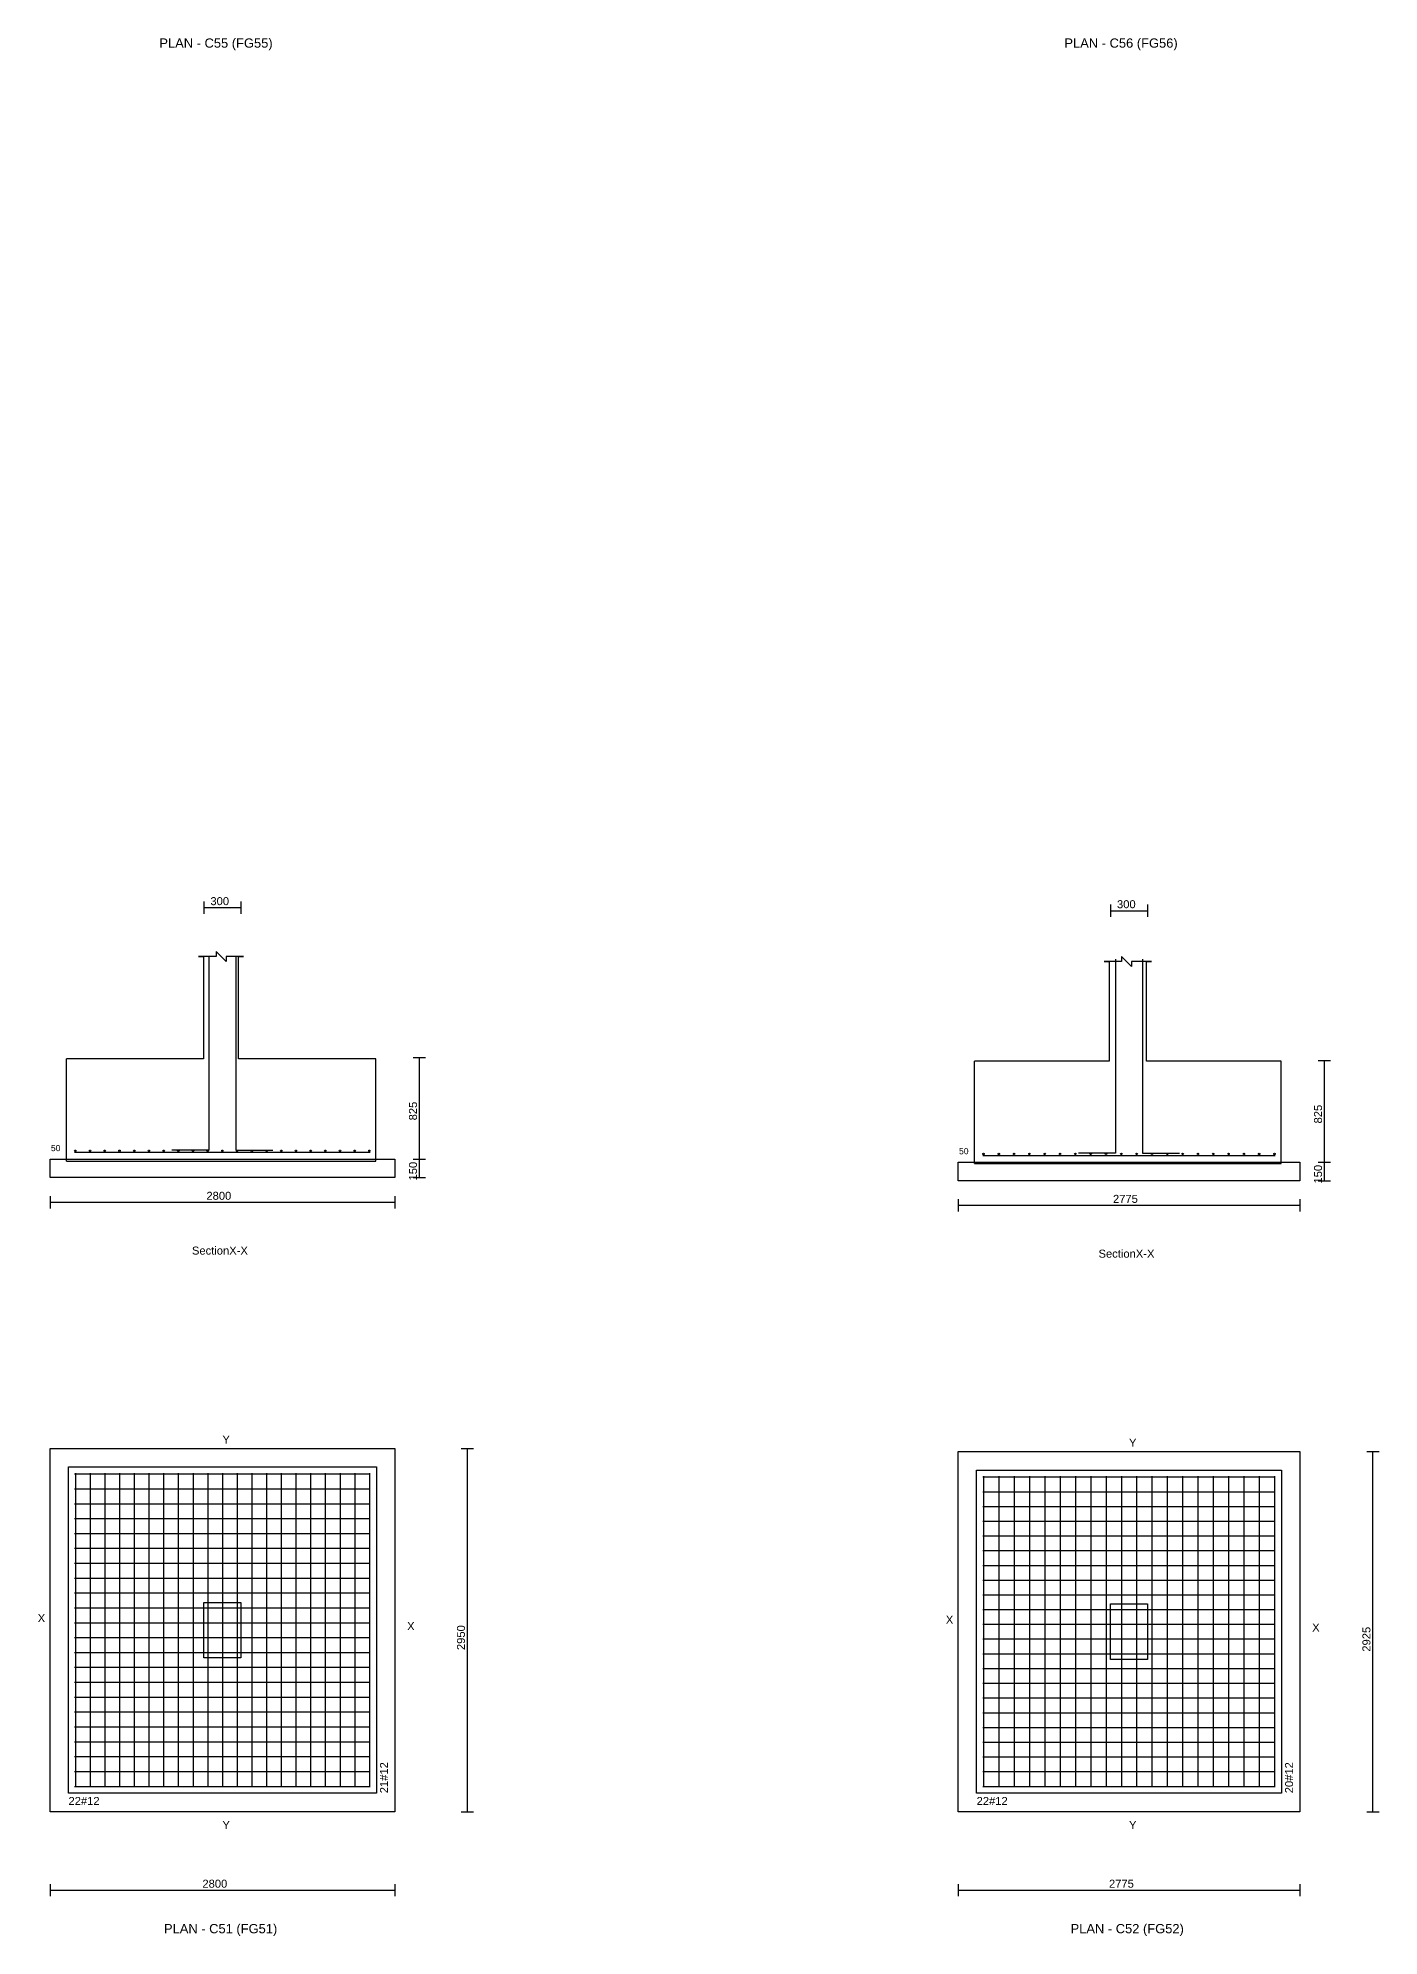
# Model space of a CAD drawing. Extents: x 0 to 27, y -1 to 285.
# Drawn here: x 15 to 25.89, y 183.09 to 198.51 of the extents above; entities that cross this region are included whole.
import ezdxf
from ezdxf.enums import TextEntityAlignment as Align

# ---------------------------------------------------------------- set-up
doc = ezdxf.new("R2010")
doc.units = 0
for name, color, linetype in [('Bottom_Cover', 7, 'CONTINUOUS'), ('Column_Bars', 4, 'CONTINUOUS'), ('Column_Dimension', 7, 'CONTINUOUS'), ('Columns', 4, 'CONTINUOUS'), ('dim_all', 7, 'CONTINUOUS'), ('Footing_Plan', 7, 'CONTINUOUS'), ('PCC', 2, 'CONTINUOUS'), ('PCC_Depth', 7, 'CONTINUOUS'), ('Pcc_Plan', 2, 'CONTINUOUS'), ('Plan', 7, 'CONTINUOUS'), ('Plan_Rf_Xdir', 1, 'CONTINUOUS'), ('Plan_Rf_Ydir', 3, 'CONTINUOUS'), ('Section', 2, 'CONTINUOUS'), ('SectionName', 3, 'CONTINUOUS'), ('Sectn_Rf_Xdir', 1, 'CONTINUOUS'), ('Sectn_Rf_Ydir', 3, 'CONTINUOUS'), ('Total_Depth', 7, 'CONTINUOUS'), ('X_Dimension', 7, 'CONTINUOUS')]:
    doc.layers.add(name, color=color, linetype=linetype)
doc.styles.add('STRUDS_Arial', font='ARIAL.TTF', dxfattribs={"height": 0.04})

msp = doc.modelspace()

# ---------------------------------------------------------------- linework, layer by layer
at = {"layer": 'Column_Bars'}
for p, q in [((16.39, 191.05), (16.39, 189.474)), ((16.61, 191.05), (16.61, 189.474)), ((23.7525, 191.025), (23.7525, 189.449)), ((23.9725, 191.025), (23.9725, 189.449)), ((16.39, 189.474), (16.09, 189.474)), ((16.61, 189.474), (16.91, 189.474)), ((23.7525, 189.449), (23.4525, 189.449)), ((23.9725, 189.449), (24.2725, 189.449))]:
    msp.add_line(p, q, dxfattribs=at)
at = {"layer": 'Columns'}
for p, q in [((16.35, 185.35), (16.35, 185.8)), ((16.35, 185.8), (16.65, 185.8)), ((16.65, 185.8), (16.65, 185.35)), ((23.7125, 185.337), (23.7125, 185.788)), ((23.7125, 185.788), (24.0125, 185.788)), ((24.0125, 185.788), (24.0125, 185.337)), ((16.65, 185.35), (16.35, 185.35)), ((24.0125, 185.337), (23.7125, 185.337))]:
    msp.add_line(p, q, dxfattribs=at)
at = {"layer": 'dim_all'}
for p, q in [((16.35, 191.493), (16.35, 191.393)), ((16.65, 191.493), (16.65, 191.393)), ((23.7125, 191.468), (23.7125, 191.368)), ((24.0125, 191.468), (24.0125, 191.368)), ((16.35, 191.443), (16.65, 191.443)), ((23.7125, 191.418), (24.0125, 191.418)), ((18.05, 190.225), (18.15, 190.225)), ((18.1, 189.4), (18.1, 190.225)), ((25.4, 190.2), (25.5, 190.2)), ((25.45, 189.375), (25.45, 190.2)), ((18.05, 189.4), (18.15, 189.4)), ((18.05, 189.4), (18.15, 189.4)), ((18.1, 189.25), (18.1, 189.4)), ((25.4, 189.375), (25.5, 189.375)), ((25.4, 189.375), (25.5, 189.375)), ((25.45, 189.225), (25.45, 189.375)), ((18.05, 189.25), (18.15, 189.25)), ((25.4, 189.225), (25.5, 189.225)), ((15.1, 189.1), (15.1, 189)), ((15.1, 189.05), (17.9, 189.05)), ((17.9, 189.1), (17.9, 189)), ((22.475, 189.075), (22.475, 188.975)), ((22.475, 189.025), (25.25, 189.025)), ((25.25, 189.075), (25.25, 188.975)), ((18.4397, 187.05), (18.5397, 187.05)), ((18.4897, 184.1), (18.4897, 187.05)), ((25.7931, 187.025), (25.8931, 187.025)), ((25.8431, 184.1), (25.8431, 187.025)), ((18.4397, 184.1), (18.5397, 184.1)), ((25.7931, 184.1), (25.8931, 184.1)), ((15.1, 183.513), (15.1, 183.413)), ((15.1, 183.463), (17.9, 183.463)), ((17.9, 183.513), (17.9, 183.413)), ((22.475, 183.513), (22.475, 183.413)), ((22.475, 183.463), (25.25, 183.463)), ((25.25, 183.513), (25.25, 183.413))]:
    msp.add_line(p, q, dxfattribs=at)
at = {"layer": 'Footing_Plan'}
for p, q in [((15.25, 184.25), (15.25, 186.9)), ((15.25, 186.9), (17.75, 186.9)), ((17.75, 186.9), (17.75, 184.25)), ((22.625, 184.25), (22.625, 186.875)), ((22.625, 186.875), (25.1, 186.875)), ((25.1, 186.875), (25.1, 184.25)), ((17.75, 184.25), (15.25, 184.25)), ((25.1, 184.25), (22.625, 184.25))]:
    msp.add_line(p, q, dxfattribs=at)
at = {"layer": 'PCC'}
for p, q in [((15.1, 189.25), (15.1, 189.4)), ((15.1, 189.4), (17.9, 189.4)), ((15.1, 189.25), (15.1, 189.4)), ((15.1, 189.4), (17.9, 189.4)), ((17.9, 189.4), (17.9, 189.25)), ((17.9, 189.4), (17.9, 189.25)), ((22.475, 189.225), (22.475, 189.375)), ((22.475, 189.375), (25.25, 189.375)), ((22.475, 189.225), (22.475, 189.375)), ((22.475, 189.375), (25.25, 189.375)), ((25.25, 189.375), (25.25, 189.225)), ((25.25, 189.375), (25.25, 189.225)), ((17.9, 189.25), (15.1, 189.25)), ((17.9, 189.25), (15.1, 189.25)), ((25.25, 189.225), (22.475, 189.225)), ((25.25, 189.225), (22.475, 189.225))]:
    msp.add_line(p, q, dxfattribs=at)
at = {"layer": 'Pcc_Plan'}
for p, q in [((15.1, 184.1), (15.1, 187.05)), ((15.1, 187.05), (17.9, 187.05)), ((17.9, 187.05), (17.9, 184.1)), ((22.475, 184.1), (22.475, 187.025)), ((22.475, 187.025), (25.25, 187.025)), ((25.25, 187.025), (25.25, 184.1)), ((17.9, 184.1), (15.1, 184.1)), ((25.25, 184.1), (22.475, 184.1))]:
    msp.add_line(p, q, dxfattribs=at)
at = {"layer": 'Plan_Rf_Xdir'}
for p, q in [((15.3, 186.844), (17.7, 186.844)), ((15.3, 186.723), (17.7, 186.723)), ((22.675, 186.819), (25.05, 186.819)), ((22.675, 186.699), (25.05, 186.699)), ((15.3, 186.602), (17.7, 186.602)), ((22.675, 186.58), (25.05, 186.58)), ((15.3, 186.481), (17.7, 186.481)), ((22.675, 186.46), (25.05, 186.46)), ((15.3, 186.36), (17.7, 186.36)), ((15.3, 186.24), (17.7, 186.24)), ((22.675, 186.34), (25.05, 186.34)), ((22.675, 186.221), (25.05, 186.221)), ((15.3, 186.119), (17.7, 186.119)), ((22.675, 186.101), (25.05, 186.101)), ((15.3, 185.998), (17.7, 185.998)), ((22.675, 185.981), (25.05, 185.981)), ((15.3, 185.877), (17.7, 185.877)), ((22.675, 185.862), (25.05, 185.862)), ((15.3, 185.756), (17.7, 185.756)), ((15.3, 185.635), (17.7, 185.635)), ((22.675, 185.742), (25.05, 185.742)), ((22.675, 185.622), (25.05, 185.622)), ((15.3, 185.514), (17.7, 185.514)), ((22.675, 185.503), (25.05, 185.503)), ((15.3, 185.394), (17.7, 185.394)), ((22.675, 185.383), (25.05, 185.383)), ((15.3, 185.273), (17.7, 185.273)), ((15.3, 185.152), (17.7, 185.152)), ((22.675, 185.263), (25.05, 185.263)), ((22.675, 185.144), (25.05, 185.144)), ((15.3, 185.031), (17.7, 185.031)), ((22.675, 185.024), (25.05, 185.024)), ((15.3, 184.91), (17.7, 184.91)), ((22.675, 184.904), (25.05, 184.904)), ((15.3, 184.789), (17.7, 184.789)), ((22.675, 184.785), (25.05, 184.785)), ((15.3, 184.669), (17.7, 184.669)), ((15.3, 184.548), (17.7, 184.548)), ((22.675, 184.665), (25.05, 184.665)), ((22.675, 184.545), (25.05, 184.545)), ((15.3, 184.427), (17.7, 184.427)), ((22.675, 184.426), (25.05, 184.426)), ((15.3, 184.306), (17.7, 184.306)), ((22.675, 184.306), (25.05, 184.306))]:
    msp.add_line(p, q, dxfattribs=at)
at = {"layer": 'Plan_Rf_Ydir'}
for p, q in [((15.306, 186.85), (15.306, 184.3)), ((15.4254, 186.85), (15.4254, 184.3)), ((15.5448, 186.85), (15.5448, 184.3)), ((15.6642, 186.85), (15.6642, 184.3)), ((15.7836, 186.85), (15.7836, 184.3)), ((15.903, 186.85), (15.903, 184.3)), ((16.0224, 186.85), (16.0224, 184.3)), ((16.1418, 186.85), (16.1418, 184.3)), ((16.2612, 186.85), (16.2612, 184.3)), ((16.3806, 186.85), (16.3806, 184.3)), ((16.5, 186.85), (16.5, 184.3)), ((16.6194, 186.85), (16.6194, 184.3)), ((16.7388, 186.85), (16.7388, 184.3)), ((16.8582, 186.85), (16.8582, 184.3)), ((16.9776, 186.85), (16.9776, 184.3)), ((17.097, 186.85), (17.097, 184.3)), ((17.2164, 186.85), (17.2164, 184.3)), ((17.3358, 186.85), (17.3358, 184.3)), ((17.4552, 186.85), (17.4552, 184.3)), ((17.5746, 186.85), (17.5746, 184.3)), ((17.694, 186.85), (17.694, 184.3)), ((22.681, 186.825), (22.681, 184.3)), ((22.8054, 186.825), (22.8054, 184.3)), ((22.9297, 186.825), (22.9297, 184.3)), ((23.0541, 186.825), (23.0541, 184.3)), ((23.1785, 186.825), (23.1785, 184.3)), ((23.3028, 186.825), (23.3028, 184.3)), ((23.4272, 186.825), (23.4272, 184.3)), ((23.5516, 186.825), (23.5516, 184.3)), ((23.6759, 186.825), (23.6759, 184.3)), ((23.8003, 186.825), (23.8003, 184.3)), ((23.9247, 186.825), (23.9247, 184.3)), ((24.0491, 186.825), (24.0491, 184.3)), ((24.1734, 186.825), (24.1734, 184.3)), ((24.2978, 186.825), (24.2978, 184.3)), ((24.4222, 186.825), (24.4222, 184.3)), ((24.5465, 186.825), (24.5465, 184.3)), ((24.6709, 186.825), (24.6709, 184.3)), ((24.7953, 186.825), (24.7953, 184.3)), ((24.9196, 186.825), (24.9196, 184.3)), ((25.044, 186.825), (25.044, 184.3))]:
    msp.add_line(p, q, dxfattribs=at)
at = {"layer": 'Section'}
for p, q in [((16.3476, 191.046), (16.3071, 191.046)), ((16.3071, 191.046), (16.3476, 191.046)), ((16.4489, 191.046), (16.3476, 191.046)), ((16.3476, 191.046), (16.3476, 190.215)), ((16.5299, 191.005), (16.4489, 191.087)), ((16.4489, 191.087), (16.4489, 191.046)), ((16.6312, 191.046), (16.5299, 191.046)), ((16.5299, 191.046), (16.5299, 191.005)), ((16.6312, 190.215), (16.6312, 191.046)), ((16.6312, 191.046), (16.6717, 191.046)), ((16.6717, 191.046), (16.6312, 191.046)), ((23.701, 191.005), (23.6604, 191.005)), ((23.6604, 191.005), (23.701, 191.005)), ((23.8022, 191.005), (23.701, 191.005)), ((23.701, 191.005), (23.701, 190.195)), ((23.8833, 190.965), (23.8022, 191.046)), ((23.8022, 191.046), (23.8022, 191.005)), ((24.0048, 191.005), (23.8833, 191.005)), ((23.8833, 191.005), (23.8833, 190.965)), ((24.0048, 190.195), (24.0048, 191.005)), ((24.0048, 191.005), (24.0453, 191.005)), ((24.0453, 191.005), (24.0048, 191.005)), ((16.3476, 190.215), (15.2334, 190.215)), ((15.2334, 189.385), (15.2334, 190.215)), ((16.3476, 190.215), (16.3476, 190.215)), ((16.3476, 190.215), (16.3476, 190.215)), ((16.3476, 190.215), (16.3476, 190.215)), ((17.7453, 190.215), (16.6312, 190.215)), ((16.6312, 190.215), (16.6312, 190.215)), ((16.6312, 190.215), (16.6312, 190.215)), ((16.6312, 190.215), (16.6312, 190.215)), ((17.7453, 189.385), (17.7453, 190.215)), ((23.701, 190.195), (22.6071, 190.195)), ((22.6071, 189.365), (22.6071, 190.195)), ((23.701, 190.195), (23.701, 190.195)), ((23.701, 190.195), (23.701, 190.195)), ((23.701, 190.195), (23.701, 190.195)), ((25.0987, 190.195), (24.0048, 190.195)), ((24.0048, 190.195), (24.0048, 190.195)), ((24.0048, 190.195), (24.0048, 190.195)), ((24.0048, 190.195), (24.0048, 190.195)), ((25.0987, 189.365), (25.0987, 190.195)), ((15.2334, 189.385), (17.7453, 189.385)), ((22.6071, 189.365), (25.0987, 189.365))]:
    msp.add_line(p, q, dxfattribs=at)
at = {"layer": 'Sectn_Rf_Xdir'}
for p, q in [((15.3, 189.456), (17.7, 189.456)), ((22.675, 189.431), (25.05, 189.431))]:
    msp.add_line(p, q, dxfattribs=at)
at = {"layer": 'Sectn_Rf_Ydir'}
for centre in [(15.306, 189.468), (15.4254, 189.468), (15.5448, 189.468), (15.6642, 189.468), (15.7836, 189.468), (15.903, 189.468), (16.0224, 189.468), (16.1418, 189.468), (16.2612, 189.468), (16.3806, 189.468), (16.5, 189.468), (16.6194, 189.468), (16.7388, 189.468), (16.8582, 189.468), (16.9776, 189.468), (17.097, 189.468), (17.2164, 189.468), (17.3358, 189.468), (17.4552, 189.468), (17.5746, 189.468), (17.694, 189.468), (22.681, 189.443), (22.8054, 189.443), (22.9297, 189.443), (23.0541, 189.443), (23.1785, 189.443), (23.3028, 189.443), (23.4272, 189.443), (23.5516, 189.443), (23.6759, 189.443), (23.8003, 189.443), (23.9247, 189.443), (24.0491, 189.443), (24.1734, 189.443), (24.2978, 189.443), (24.4222, 189.443), (24.5465, 189.443), (24.6709, 189.443), (24.7953, 189.443), (24.9196, 189.443), (25.044, 189.443)]:
    msp.add_circle(centre, 0.006, dxfattribs=at)

# ---------------------------------------------------------------- texts
at = {"layer": 'Bottom_Cover', "style": 'STRUDS_Arial'}
for p in [(15.1071, 189.465), (22.4821, 189.44)]:
    msp.add_text('50', height=0.05, dxfattribs=at).set_placement(p)
at = {"layer": 'Column_Dimension', "style": 'STRUDS_Arial'}
for p in [(16.4025, 191.463), (23.765, 191.438)]:
    msp.add_text('300', height=0.065, dxfattribs=at).set_placement(p)
at = {"layer": 'dim_all', "style": 'STRUDS_Arial'}
for s, p in [('2950 ', (18.4697, 185.413)), ('2925 ', (25.8231, 185.4))]:
    msp.add_text(s, height=0.065, rotation=90, dxfattribs=at).set_placement(p)
for s, p in [('2800 ', (16.3375, 183.483)), ('2775 ', (23.7, 183.483))]:
    msp.add_text(s, height=0.065, dxfattribs=at).set_placement(p)
at = {"layer": 'PCC_Depth', "style": 'STRUDS_Arial'}
for p in [(18.08, 189.227), (25.43, 189.202)]:
    msp.add_text('150', height=0.065, rotation=90, dxfattribs=at).set_placement(p)
at = {"layer": 'Plan', "style": 'STRUDS_Arial'}
for s, p in [('PLAN - C55 (FG55) ', (16.4625, 198.427)), ('PLAN - C56 (FG56) ', (23.8125, 198.427)), ('PLAN - C51 (FG51) ', (16.5, 183.113)), ('PLAN - C52 (FG52) ', (23.8625, 183.113))]:
    msp.add_text(s, height=0.075, dxfattribs=at).set_placement(p, align=Align.CENTER)
at = {"layer": 'Plan_Rf_Xdir', "style": 'STRUDS_Arial'}
for p in [(15.25, 184.155), (22.625, 184.155)]:
    msp.add_text('22#12', height=0.065, dxfattribs=at).set_placement(p)
at = {"layer": 'Plan_Rf_Ydir', "style": 'STRUDS_Arial'}
for s, p in [('21#12', (17.845, 184.25)), ('20#12', (25.195, 184.25))]:
    msp.add_text(s, height=0.065, rotation=90, dxfattribs=at).set_placement(p)
at = {"layer": 'Section', "style": 'STRUDS_Arial'}
for p in [(16.2525, 188.625), (23.615, 188.6)]:
    msp.add_text('SectionX-X', height=0.065, dxfattribs=at).set_placement(p)
at = {"layer": 'SectionName', "style": 'STRUDS_Arial'}
for s, p in [('Y', (16.5, 187.09)), ('Y', (23.8625, 187.065)), ('X', (15, 185.64)), ('X', (18, 185.575)), ('X', (22.375, 185.627)), ('X', (25.35, 185.563)), ('Y', (16.5, 183.96)), ('Y', (23.8625, 183.96))]:
    msp.add_text(s, height=0.065, dxfattribs=at).set_placement(p)
at = {"layer": 'Total_Depth', "style": 'STRUDS_Arial'}
for p in [(18.08, 189.715), (25.43, 189.69)]:
    msp.add_text('825', height=0.065, rotation=90, dxfattribs=at).set_placement(p)
at = {"layer": 'X_Dimension', "style": 'STRUDS_Arial'}
for s, p in [('2800', (16.37, 189.07)), ('2775', (23.7325, 189.045))]:
    msp.add_text(s, height=0.065, dxfattribs=at).set_placement(p)

doc.saveas('drawing.dxf')
